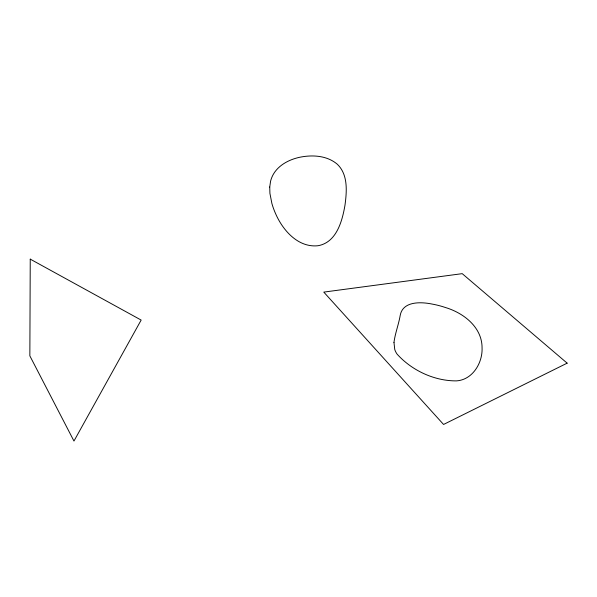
<?xml version="1.0" encoding="UTF-8"?>
<svg xmlns="http://www.w3.org/2000/svg" width="597" height="597" viewBox="0 0 597 597"><rect width="100%" height="100%" fill="white"/><g stroke="black" fill="none" stroke-linecap="round" stroke-linejoin="round"><path stroke-width="0.9" d="M30.246 259.128L29.85 355.857L73.961 441.041L141.153 320.074L30.246 259.128M269.74 187.033L269.919 193.368L271.896 203.502A89.572 65.297 28.5 0 0 275.642 213.778C282.866 230.375 298.149 247.837 317.977 245.733C336.611 242.494 342.297 220.957 345.014 204.987C346.82 191.338 348.208 174.578 337.253 164.197C326.969 155.444 312.179 154.638 299.478 157.317A68.648 50.044 28.5 0 0 291.843 159.6C284.56 162.391 277.702 167.033 273.62 173.817A50.245 36.626 28.5 0 0 270.568 181.257L269.74 187.033M393.975 342.394L394.744 349.454A18.91 13.783 28.5 0 0 397.072 354.103C411.796 370.498 434.444 381.065 456.518 380.879C472.63 379.774 482.674 362.901 482.07 347.894C482.137 327.216 463.585 312.925 445.362 307.492A73.61 53.655 28.5 0 0 432.101 304.067C421.109 301.813 402.893 300.955 400.229 315.283C398.669 324.447 395.177 333.178 393.975 342.394M567.15 363.155L443.564 424.467L323.783 292.105L462.22 273.657L567.15 363.155"/></g></svg>
